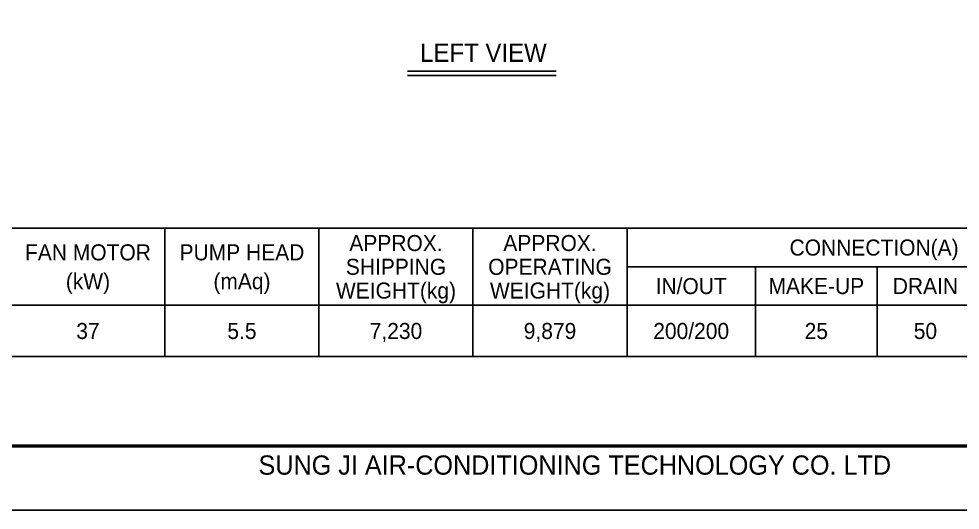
# Model space of a CAD drawing. Header units: millimetres. Extents: x 2739 to 32146, y 1792 to 22587.
# Drawn here: x 10590 to 20858, y 1792 to 7151 of the extents above; entities that cross this region are included whole.
import ezdxf
from ezdxf.enums import TextEntityAlignment as Align

# ---------------------------------------------------------------- set-up
doc = ezdxf.new("R2010")
doc.units = ezdxf.units.MM
for name, color, linetype in [('냉각탑_box', 1, 'Continuous'), ('냉각탑_form', 1, 'Continuous'), ('냉각탑_text', 3, 'Continuous')]:
    doc.layers.add(name, color=color, linetype=linetype)
doc.styles.add('돋움', font='Dotum.ttf')

msp = doc.modelspace()

# ---------------------------------------------------------------- linework, layer by layer
at = {"layer": 'Defpoints'}
msp.add_lwpolyline([(2739.2, 22587.4), (32146.4, 22587.4), (32146.4, 1792.3), (2739.2, 1792.3)], close=True, dxfattribs=at)
at = {"layer": '냉각탑_box'}
for p, q in [((14827.7, 6579.8), (16451, 6579.8)), ((14827.7, 6533.2), (16451, 6533.2)), ((12183.9, 4866.8), (12183.9, 3466.8)), ((13863.9, 4866.8), (13863.9, 3466.8)), ((15543.9, 4866.8), (15543.9, 3466.8)), ((17223.9, 4866.8), (17223.9, 3466.8)), ((17223.9, 4446.8), (22613.9, 4446.8)), ((18623.9, 4446.8), (18623.9, 3466.8)), ((19953.9, 4446.8), (19953.9, 3466.8)), ((7563.9, 4026.8), (22613.9, 4026.8))]:
    msp.add_line(p, q, dxfattribs=at)
msp.add_lwpolyline([(7563.9, 4866.8), (22613.9, 4866.8), (22613.9, 3466.8), (7563.9, 3466.8)], close=True, dxfattribs=at)
at = {"layer": '냉각탑_form', "const_width": 35}
msp.add_lwpolyline([(3439.4, 21887.2), (3439.4, 2492.5), (31446.2, 2492.5), (31446.2, 21887.2)], close=True, dxfattribs=at)

# ---------------------------------------------------------------- texts
at = {"layer": '냉각탑_form', "style": '돋움'}
msp.add_text('SUNG JI AIR-CONDITIONING TECHNOLOGY CO. LTD', height=210.051, dxfattribs=at).set_placement((13204.1, 2179.3))
at = {"layer": '냉각탑_text', "style": '돋움'}
for s, height, p in [('LEFT VIEW', 199.97, (15657.6, 6782)), ('APPROX.', 175, (14703.9, 4705.8)), ('APPROX.', 175, (16383.9, 4705.8)), ('CONNECTION(A)', 175, (19918.9, 4656.8)), ('FAN MOTOR', 175, (11343.9, 4604.3)), ('PUMP HEAD', 175, (13023.9, 4604.3)), ('SHIPPING', 175, (14703.9, 4446.8)), ('OPERATING', 175, (16383.9, 4446.8)), ('(kW)', 175, (11343.9, 4289.3)), ('(mAq)', 175, (13023.9, 4289.3)), ('IN/OUT', 175, (17923.9, 4236.8)), ('MAKE-UP', 175, (19288.9, 4236.8)), ('DRAIN', 175, (20478.9, 4236.8)), ('WEIGHT(kg)', 175, (14703.9, 4187.8)), ('WEIGHT(kg)', 175, (16383.9, 4187.8)), ('37', 175, (11343.9, 3746.8)), ('5.5', 175, (13023.9, 3746.8)), ('7,230', 175, (14703.9, 3746.8)), ('9,879', 175, (16383.9, 3746.8)), ('200/200', 175, (17923.9, 3746.8)), ('25', 175, (19288.9, 3746.8)), ('50', 175, (20478.9, 3746.8))]:
    msp.add_text(s, height=height, dxfattribs=at).set_placement(p, align=Align.MIDDLE_CENTER)

doc.saveas('drawing.dxf')
